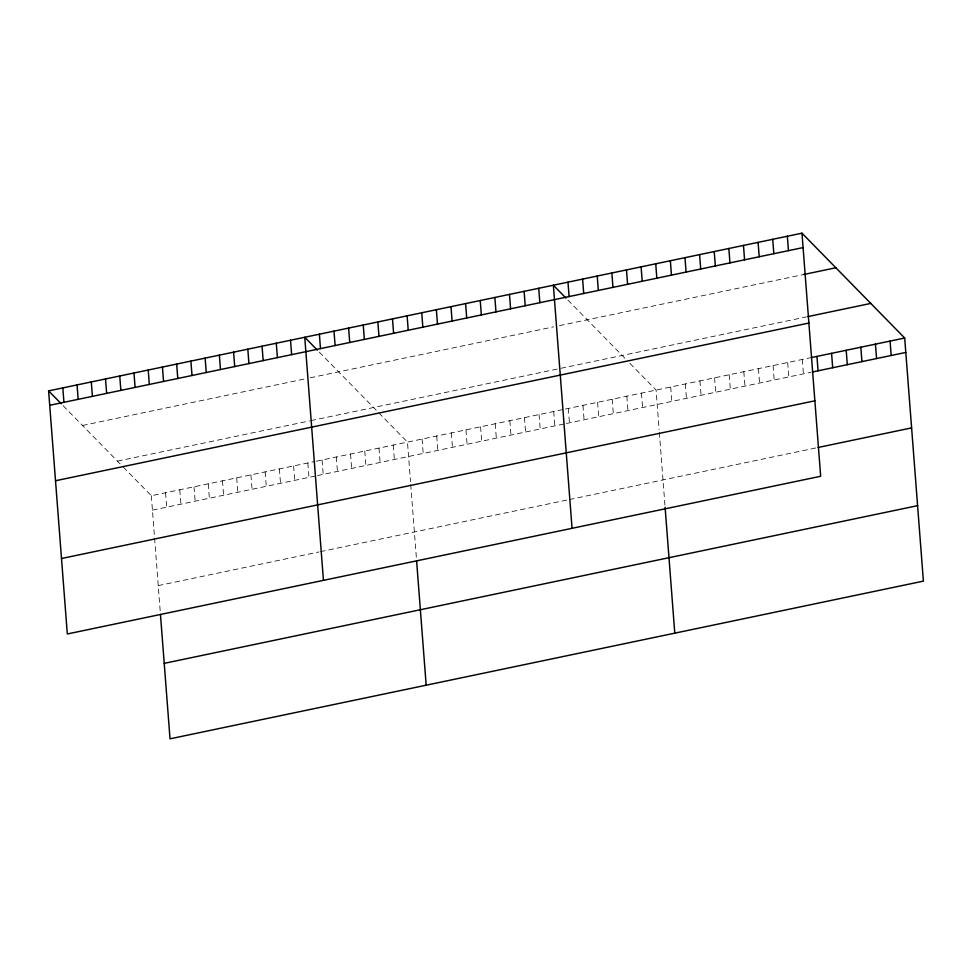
<?xml version="1.0" encoding="UTF-8"?>
<svg xmlns="http://www.w3.org/2000/svg" width="972" height="972" viewBox="0 0 972 972"><rect width="100%" height="100%" fill="white"/><g stroke="black" fill="none" stroke-linecap="round" stroke-linejoin="round"><path stroke-width="0.73" stroke-dasharray="4.86 3.65" d="M82.499 425.481L305.913 378.716M310.19 377.816L553.627 326.859M559.471 325.632L803.698 274.517M117.43 461.129L309.533 420.912M310.955 420.621L806.444 316.896M123.237 467.058L151.328 495.732L314.977 461.469M316.398 461.178L563.954 409.358M565.412 409.042L809.64 357.927M152.434 510.13L316.082 475.879M317.504 475.575L565.06 423.756M566.518 423.452L810.745 372.337M158.242 585.606L319.047 551.938M320.468 551.646L567.94 499.839M569.398 499.535L816.553 447.8M567.891 300.044L627.025 360.405M629.929 363.382L656.088 390.064L659.125 429.636M319.278 352.095L407.475 442.114L410.512 481.675M63.131 405.713L122.265 466.074M802.325 359.458L803.431 373.868M787.697 362.52L788.814 376.929M773.08 365.581L774.186 379.979M758.452 368.643L759.557 383.041M743.823 371.705L744.941 386.103M729.207 374.767L730.312 389.165M714.578 377.829L715.684 392.226M699.949 380.878L701.067 395.288M685.333 383.94L686.439 398.35M670.704 387.002L671.81 401.412M659.344 432.431L664.994 505.865M641.459 393.125L642.565 407.535M626.831 396.187L627.948 410.597M612.214 399.249L613.32 413.659M597.586 402.311L598.691 416.721M582.957 405.373L584.075 419.783M568.341 408.434L569.446 422.844M553.712 411.496L554.818 425.906M539.083 414.558L540.201 428.968M524.467 417.62L525.573 432.03M509.838 420.682L510.944 435.092M495.222 423.743L496.328 438.153M480.593 426.805L481.699 441.215M465.965 429.867L467.07 444.277M451.348 432.929L452.454 447.339M436.72 435.991L437.825 450.388M422.091 439.052L423.209 453.45M410.731 484.469L416.381 557.904M393.235 445.091L394.353 459.501M379.007 448.068L380.113 462.478M364.779 451.044L365.885 465.454M350.552 454.021L351.657 468.431M336.324 456.998L337.43 471.408M322.084 459.987L323.202 474.385M307.857 462.964L308.962 477.373M293.629 465.94L294.735 480.35M279.401 468.917L280.507 483.327M265.162 471.894L266.279 486.304M250.934 474.871L252.04 489.281M236.706 477.86L237.812 492.257M222.479 480.836L223.584 495.246M208.251 483.813L209.357 498.223M194.011 486.79L195.129 501.2M179.784 489.767L180.889 504.176M165.556 492.743L166.662 507.153M151.328 495.732L154.366 535.293M154.584 538.087L160.234 611.522"/><path stroke-width="1.46" d="M801.973 233.183L820.672 476.268L67.311 633.975L48.6 390.878L801.973 233.183L904.689 338.025L923.4 581.122L170.027 738.817L160.453 614.401M49.706 405.288L803.079 247.581M803.698 274.517L835.871 267.774M807.914 316.593L870.791 303.422M55.513 480.751L808.886 323.056M811.098 357.623L904.689 338.025M812.203 372.021L905.807 352.435M61.503 558.511L814.864 400.804M818.011 447.497L911.615 427.899M164.219 663.354L917.592 505.659M565.947 298.076L553.36 285.221L572.058 528.318M317.334 350.114L304.746 337.26L323.445 580.357M48.6 390.878L61.187 403.732M890.073 341.087L891.178 355.497M875.444 344.149L876.55 358.559M860.828 347.211L861.933 361.62M846.199 350.272L847.305 364.682M831.57 353.334L832.688 367.744M816.954 356.396L818.059 370.806M787.344 236.245L788.45 250.642M772.728 239.306L773.834 253.704M758.099 242.368L759.205 256.766M743.471 245.418L744.576 259.828M728.854 248.48L729.96 262.89M714.226 251.541L715.331 265.951M699.597 254.603L700.715 269.013M684.981 257.665L686.086 272.075M670.352 260.727L671.458 275.137M655.723 263.789L656.841 278.199M665.103 507.299L674.787 633.161M641.107 266.85L642.213 281.26M626.478 269.912L627.584 284.322M611.85 272.974L612.968 287.384M597.233 276.036L598.339 290.446M582.605 279.098L583.71 293.508M567.988 282.159L569.094 296.569M538.731 288.283L539.849 302.693M524.115 291.345L525.22 305.755M509.486 294.407L510.592 308.817M494.857 297.468L495.975 311.878M480.241 300.53L481.347 314.928M465.612 303.592L466.718 317.99M450.984 306.654L452.102 321.052M436.367 309.716L437.473 324.113M421.739 312.765L422.844 327.175M407.11 315.827L408.228 330.237M416.599 560.783L426.173 685.199M392.494 318.889L393.599 333.299M377.865 321.951L378.971 336.361M363.249 325.013L364.354 339.422M348.62 328.074L349.726 342.484M333.991 331.136L335.109 345.546M319.375 334.198L320.481 348.608M290.519 340.236L291.624 354.646M276.291 343.213L277.397 357.623M262.051 346.202L263.169 360.6M247.824 349.179L248.929 363.589M233.596 352.156L234.702 366.565M219.368 355.132L220.474 369.542M205.128 358.109L206.246 372.519M190.901 361.098L192.006 375.496M176.673 364.075L177.779 378.473M162.446 367.052L163.551 381.461M148.218 370.028L149.324 384.438M133.978 373.005L135.096 387.415M119.75 375.982L120.856 390.392M105.523 378.971L106.628 393.368M91.295 381.947L92.401 396.345M77.055 384.924L78.173 399.334M62.828 387.901L63.933 402.311"/></g></svg>
